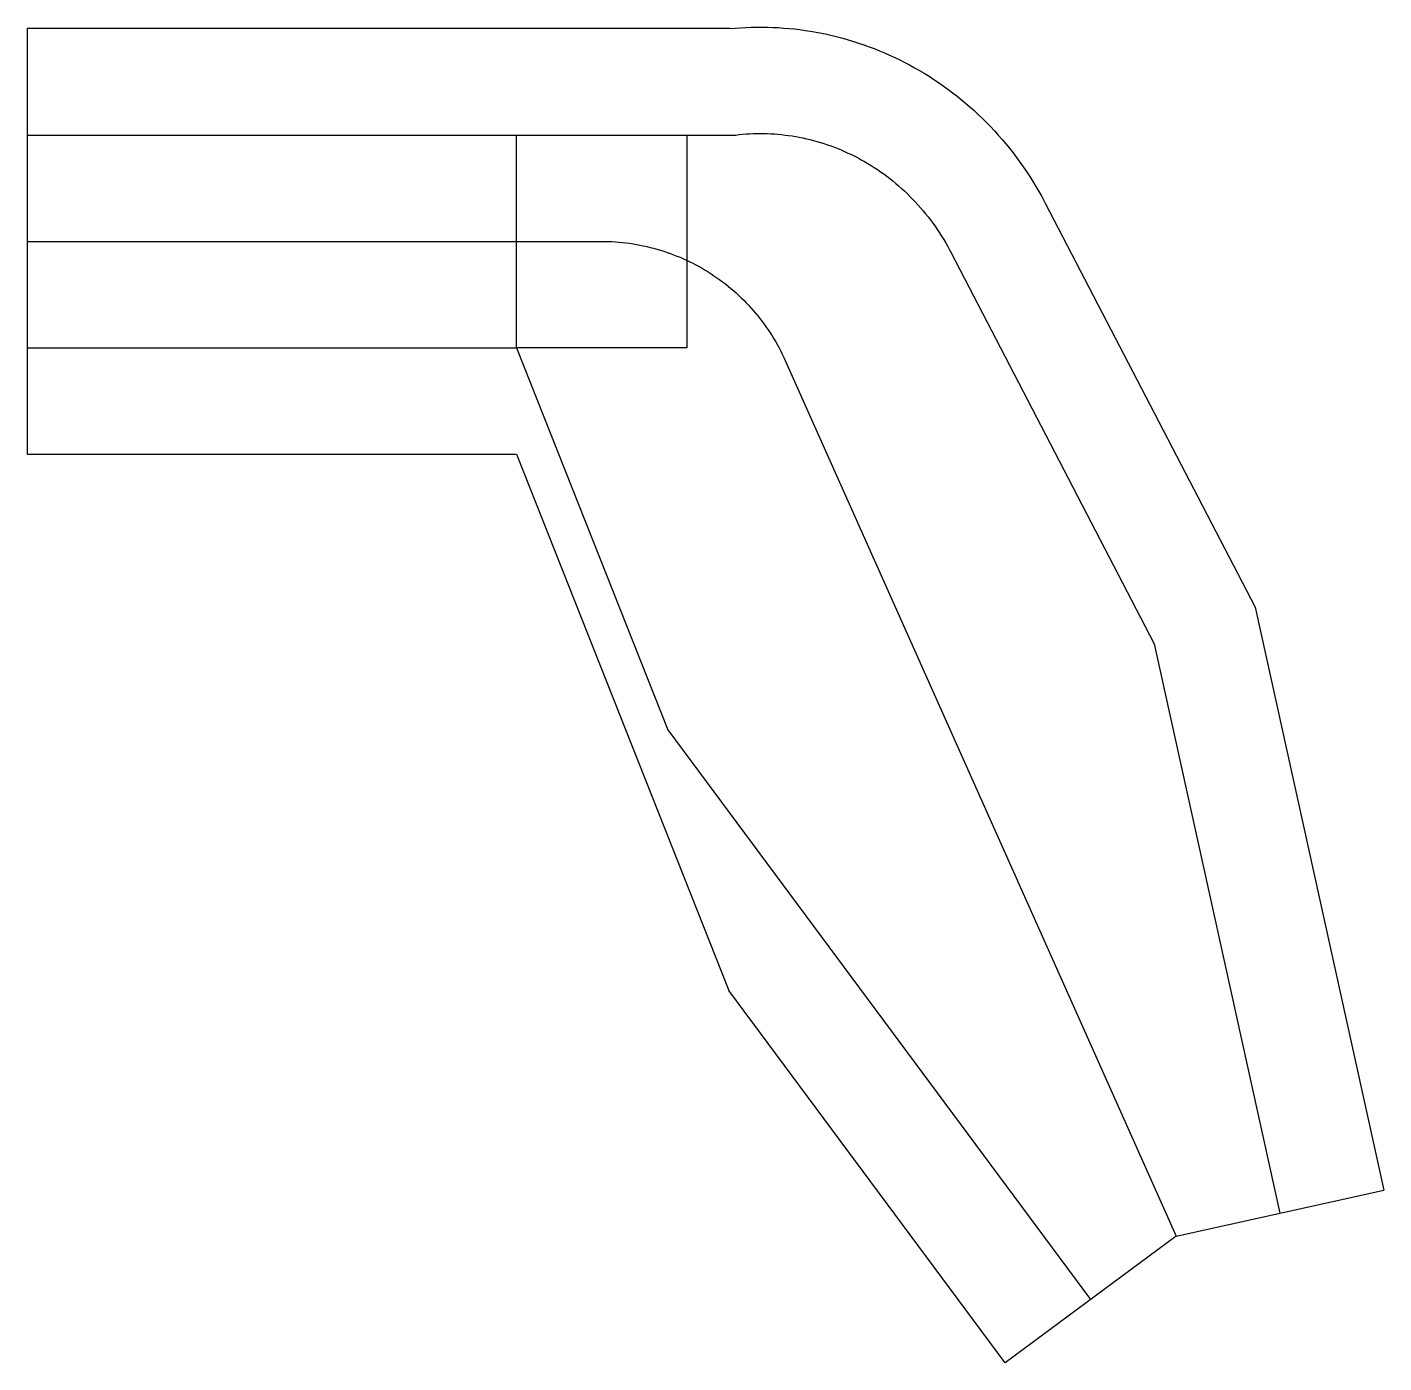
# Model space of a CAD drawing. Header units: metres. Extents: x -10000 to 13617, y -19528 to 3730.
import ezdxf

# ---------------------------------------------------------------- set-up
doc = ezdxf.new("R2010")
doc.units = ezdxf.units.M

msp = doc.modelspace()

# ---------------------------------------------------------------- linework, layer by layer
at = {"color": 1}
for p, q in [((-10000, 3704), (-10000, -3704)), ((2232, 3704), (-10000, 3704)), ((-10000, 1852), (2334, 1852)), ((7721, 667), (11376, -6371)), ((6077, -187), (9620, -7008)), ((-10000, -1852), (-1482, -1852)), ((-1482, -1852), (1151, -8506)), ((-10000, -3704), (-1482, -3704)), ((-1482, -3704), (2214, -13046)), ((11376, -6371), (13617, -16522)), ((9620, -7008), (11808, -16921)), ((1151, -8506), (8513, -18424)), ((7026, -19528), (2214, -13046)), ((10000, -17321), (13617, -16522)), ((10000, -17321), (7026, -19528))]:
    msp.add_line(p, q, dxfattribs=at)
for points in [[(2232, 3704), (2325, 3712), (2418, 3719), (2511, 3725), (2605, 3728), (2698, 3730), (2792, 3730), (2886, 3729), (2980, 3726), (3074, 3722), (3168, 3715), (3262, 3707), (3357, 3698), (3451, 3687), (3545, 3674), (3639, 3659), (3732, 3643), (3826, 3625), (3919, 3606), (4012, 3585), (4105, 3562), (4198, 3537), (4290, 3511), (4382, 3483), (4474, 3454), (4565, 3423), (4656, 3390), (4746, 3356), (4836, 3320), (4925, 3283), (5014, 3244), (5102, 3203), (5189, 3161), (5276, 3117), (5362, 3071), (5448, 3024), (5533, 2976), (5617, 2926), (5700, 2874), (5783, 2821), (5864, 2766), (5945, 2710), (6025, 2652), (6104, 2593), (6182, 2533), (6259, 2471), (6335, 2407), (6410, 2342), (6485, 2276), (6557, 2209), (6629, 2140), (6700, 2070), (6770, 1998), (6838, 1925), (6905, 1851), (6971, 1776), (7036, 1699), (7100, 1621), (7162, 1542), (7223, 1462), (7283, 1380), (7341, 1298), (7398, 1214), (7453, 1129), (7507, 1043), (7560, 957), (7611, 869), (7661, 780), (7709, 690), (7721, 667)], [(1482, -1852), (-1482, -1852), (-1482, 1852), (1482, 1852), (1482, -1852)], [(2334, 1852), (2395, 1859), (2455, 1865), (2516, 1870), (2577, 1873), (2638, 1876), (2699, 1878), (2761, 1878), (2822, 1878), (2884, 1876), (2946, 1874), (3007, 1870), (3069, 1865), (3131, 1859), (3193, 1852), (3255, 1844), (3317, 1835), (3379, 1825), (3441, 1813), (3503, 1801), (3564, 1787), (3626, 1773), (3687, 1757), (3749, 1740), (3810, 1722), (3871, 1703), (3931, 1683), (3992, 1661), (4052, 1639), (4112, 1615), (4171, 1591), (4230, 1565), (4289, 1538), (4348, 1510), (4406, 1482), (4464, 1452), (4521, 1420), (4578, 1388), (4635, 1355), (4691, 1321), (4746, 1286), (4801, 1249), (4856, 1212), (4910, 1174), (4963, 1134), (5016, 1094), (5068, 1052), (5119, 1010), (5170, 967), (5220, 922), (5270, 877), (5319, 831), (5367, 784), (5414, 736), (5461, 687), (5507, 637), (5552, 586), (5596, 534), (5639, 482), (5682, 429), (5723, 374), (5764, 319), (5804, 263), (5843, 207), (5881, 149), (5918, 91), (5955, 32), (5990, -27), (6024, -88), (6057, -149), (6077, -187)], [(-10000, 0), (0, 0), (61, -1), (122, -2), (183, -5), (244, -9), (305, -13), (366, -19), (426, -26), (487, -34), (547, -43), (607, -53), (668, -64), (727, -76), (787, -90), (846, -104), (905, -119), (964, -136), (1023, -153), (1081, -171), (1139, -191), (1197, -211), (1254, -232), (1310, -255), (1367, -278), (1423, -302), (1478, -328), (1534, -354), (1588, -381), (1642, -409), (1696, -439), (1749, -469), (1802, -500), (1854, -532), (1905, -564), (1956, -598), (2007, -633), (2056, -668), (2105, -704), (2154, -742), (2202, -780), (2249, -818), (2295, -858), (2341, -899), (2386, -940), (2430, -982), (2474, -1025), (2516, -1068), (2559, -1112), (2600, -1157), (2640, -1203), (2680, -1250), (2719, -1297), (2757, -1345), (2794, -1393), (2830, -1442), (2866, -1492), (2900, -1542), (2934, -1593), (2967, -1644), (2999, -1697), (3030, -1749), (3060, -1802), (3089, -1856), (3117, -1910), (3144, -1965), (3171, -2020), (3195, -2073), (10000, -17321)]]:
    msp.add_lwpolyline(points, dxfattribs=at)

doc.saveas('drawing.dxf')
